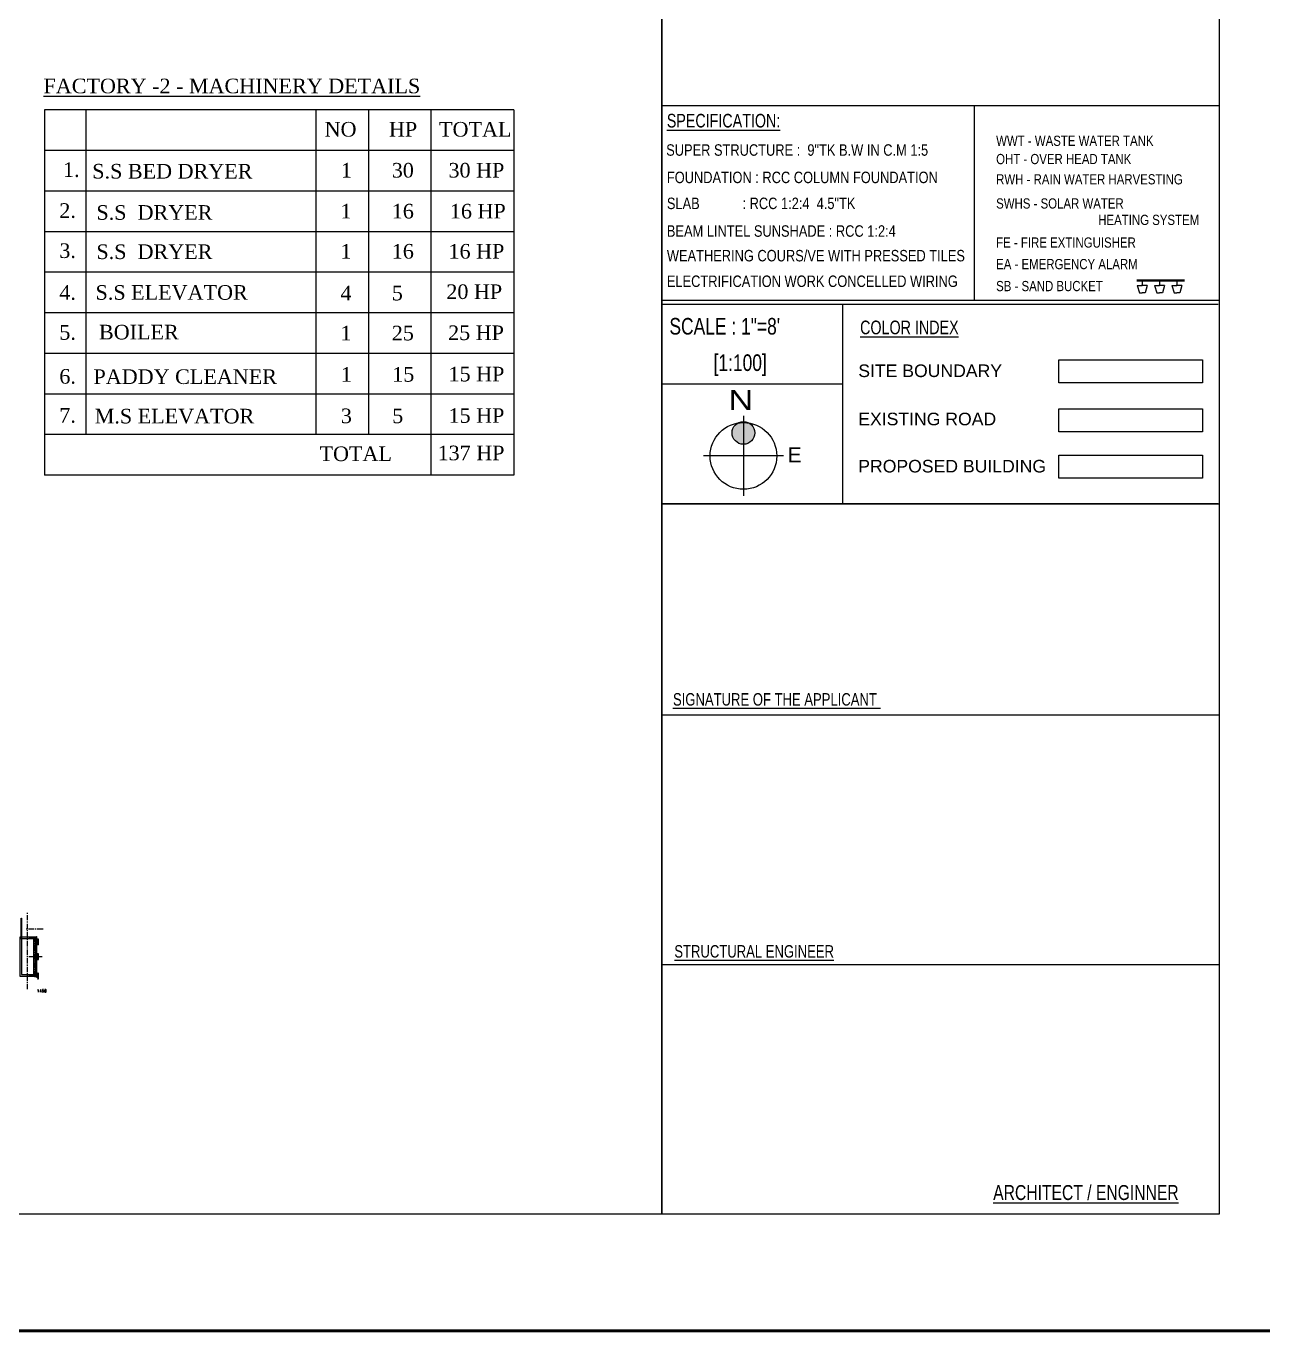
# Model space of a CAD drawing. Header units: metres. Extents: x 45752 to 165956, y -20087 to -17423.
# Drawn here: x 165875.48 to 165911.48, y -17696.57 to -17658.56 of the extents above; entities that cross this region are included whole.
import ezdxf
from ezdxf.enums import TextEntityAlignment as Align

# ---------------------------------------------------------------- set-up
doc = ezdxf.new("R2010")
doc.units = ezdxf.units.M
doc.header["$MEASUREMENT"] = 0
doc.layers.get('0').update_dxf_attribs({"linetype": 'CONTINUOUS', "lineweight": 30})
for name, color, linetype in [('del', 6, 'CONTINUOUS'), ('L4', 7, 'CONTINUOUS'), ('PDF_PDF_Geometry', 7, 'CONTINUOUS'), ('RN', 52, 'CONTINUOUS'), ('road', 1, 'CONTINUOUS'), ('STEX', 1, 'CONTINUOUS'), ('txt', 2, 'CONTINUOUS')]:
    doc.layers.add(name, color=color, linetype=linetype)
doc.layers.add('Dimension', color=7, linetype='CONTINUOUS', lineweight=9)
doc.layers.add('FLOOR-GROUND', color=7, linetype='CONTINUOUS', lineweight=50)
doc.styles.add('1', font='arial.ttf')
doc.styles.add('ROMANT', font='arial.ttf')
doc.styles.get("Standard").update_dxf_attribs({"font": 'romans.shx'})
doc.styles.add('style2', font='arial.ttf')

# ---------------------------------------------------------------- blocks, each defined once
blk = doc.blocks.new('er3434')
at = {"layer": 'PDF_PDF_Geometry', "color": 8, "lineweight": 20}
for points in [[(39.27, 4.087), (39.255, 4.087), (39.255, 4.704), (39.27, 4.704), (39.27, 3.06), (39.623, 3.06), (39.623, 4.103), (39.27, 4.103), (39.286, 4.103)], [(39.444, 4.825), (39.444, 4.856)], [(39.444, 4.64), (39.444, 4.793)], [(39.444, 4.577), (39.444, 4.603)], [(39.407, 4.393), (39.439, 4.393)], [(39.444, 4.382), (39.444, 4.54)], [(39.444, 4.324), (39.444, 4.356)], [(39.444, 4.135), (39.444, 4.293)], [(39.471, 4.393), (39.629, 4.393)], [(39.66, 4.393), (39.692, 4.393)], [(39.723, 4.393), (39.903, 4.393)], [(39.46, 4.124), (39.428, 4.124)], [(39.444, 4.071), (39.444, 4.103)], [(39.444, 3.882), (39.444, 4.04)], [(39.444, 3.818), (39.444, 3.85)], [(39.644, 4.003), (39.644, 4.124), (39.492, 4.124)], [(39.623, 4.103), (39.639, 4.103)], [(39.676, 3.028), (39.687, 3.028), (39.687, 4.129), (39.676, 4.129), (39.676, 2.997), (39.644, 2.997), (39.644, 3.012), (39.644, 3.028)], [(39.644, 3.94), (39.644, 3.976)], [(39.644, 3.755), (39.644, 3.913)], [(39.655, 4.103), (39.671, 4.103), (39.676, 4.103)], [(39.676, 4.003), (39.681, 4.003), (39.681, 4.013), (39.681, 4.019), (39.676, 4.019)], [(39.681, 4.019), (39.681, 4.003)], [(39.702, 2.997), (39.692, 2.997), (39.692, 4.166), (39.702, 4.166), (39.702, 2.986), (39.729, 2.986)], [(39.702, 4.034), (39.729, 4.034)], [(39.702, 3.987), (39.729, 3.987)], [(39.739, 3.961), (39.75, 3.95), (39.75, 3.961), (39.739, 3.976), (39.729, 3.976), (39.729, 4.04), (39.739, 4.04), (39.75, 4.061), (39.75, 4.066)], [(39.739, 4.087), (39.739, 3.929)], [(39.75, 4.071), (39.739, 4.061)], [(39.739, 4.071), (39.766, 4.071)], [(39.739, 3.987), (39.739, 4.029)], [(39.739, 3.95), (39.766, 3.95)], [(39.766, 3.929), (39.766, 4.087)], [(39.46, 3.581), (39.428, 3.581)], [(39.444, 3.629), (39.444, 3.787)], [(39.444, 3.566), (39.444, 3.597)], [(39.444, 3.381), (39.444, 3.534)], [(39.65, 3.581), (39.492, 3.581)], [(39.644, 3.692), (39.644, 3.724)], [(39.644, 3.502), (39.644, 3.66)], [(39.676, 3.602), (39.671, 3.602), (39.644, 3.602), (39.644, 3.597), (39.671, 3.597), (39.676, 3.597)], [(39.676, 3.56), (39.671, 3.56), (39.644, 3.56), (39.644, 3.566), (39.671, 3.566), (39.676, 3.566)], [(39.644, 3.439), (39.644, 3.471)], [(39.681, 3.587), (39.702, 3.587), (39.739, 3.587), (39.702, 3.587), (39.681, 3.587), (39.671, 3.587), (39.671, 3.613), (39.655, 3.613), (39.655, 3.55), (39.671, 3.55), (39.671, 3.576), (39.681, 3.576), (39.681, 3.587), (39.681, 3.576), (39.702, 3.576), (39.739, 3.576), (39.702, 3.576), (39.681, 3.576)], [(39.671, 3.587), (39.665, 3.581), (39.671, 3.576)], [(39.676, 3.587), (39.676, 3.576)], [(39.713, 3.581), (39.681, 3.581)], [(39.687, 3.587), (39.687, 3.576)], [(39.692, 3.587), (39.692, 3.576)], [(39.702, 3.608), (39.729, 3.608)], [(39.702, 3.555), (39.729, 3.555)], [(39.75, 3.523), (39.75, 3.534), (39.739, 3.55), (39.729, 3.55), (39.729, 3.613), (39.739, 3.613), (39.75, 3.629), (39.75, 3.639)], [(39.739, 3.66), (39.739, 3.502)], [(39.75, 3.645), (39.739, 3.634)], [(39.739, 3.645), (39.766, 3.645)], [(39.739, 3.56), (39.739, 3.602)], [(39.739, 3.529), (39.75, 3.518)], [(39.739, 3.518), (39.766, 3.518)], [(39.866, 3.581), (39.744, 3.581)], [(39.766, 3.502), (39.766, 3.66)], [(39.444, 3.318), (39.444, 3.35)], [(39.444, 3.128), (39.444, 3.286)], [(39.444, 3.065), (39.444, 3.097)], [(39.644, 3.155), (39.644, 3.033), (39.492, 3.033)], [(39.623, 3.06), (39.639, 3.06)], [(39.644, 3.249), (39.644, 3.407)], [(39.644, 3.186), (39.644, 3.218)], [(39.644, 3.044), (39.644, 3.06)], [(39.655, 3.06), (39.671, 3.06), (39.676, 3.06)], [(39.75, 2.954), (39.75, 2.96), (39.739, 2.981), (39.729, 2.981), (39.729, 3.044), (39.739, 3.044), (39.75, 3.065), (39.75, 3.07)], [(39.739, 3.091), (39.739, 2.933)], [(39.75, 3.076), (39.739, 3.065)], [(39.739, 3.076), (39.766, 3.076)], [(39.766, 2.933), (39.766, 3.091)], [(39.46, 3.033), (39.428, 3.033)], [(39.444, 2.875), (39.444, 3.033)], [(39.444, 2.812), (39.444, 2.844)], [(39.444, 2.633), (39.444, 2.781)], [(39.671, 3.012), (39.665, 3.018), (39.66, 3.018), (39.655, 3.012)], [(39.66, 3.007), (39.676, 3.007), (39.681, 3.007), (39.681, 3.018), (39.676, 3.018), (39.66, 3.018)], [(39.681, 3.018), (39.681, 3.007)], [(39.702, 3.039), (39.729, 3.039)], [(39.739, 2.991), (39.739, 3.033)], [(39.739, 2.96), (39.75, 2.949)], [(39.739, 2.949), (39.766, 2.949)], [(39.734, 2.612), (39.744, 2.617), (39.755, 2.628), (39.755, 2.543)], [(39.834, 2.543), (39.834, 2.628), (39.797, 2.57), (39.85, 2.57)], [(39.913, 2.628), (39.876, 2.628), (39.871, 2.591), (39.876, 2.596), (39.887, 2.601), (39.897, 2.601), (39.908, 2.596), (39.913, 2.586), (39.918, 2.575), (39.918, 2.565), (39.913, 2.554), (39.908, 2.549), (39.897, 2.543), (39.887, 2.543), (39.876, 2.549), (39.871, 2.549), (39.871, 2.559)]]:
    blk.add_lwpolyline(points, dxfattribs=at)
for points in [[(39.671, 4.15), (39.218, 4.15), (39.218, 3.012), (39.671, 3.012)], [(39.681, 4.013), (39.692, 4.013), (39.739, 4.013), (39.692, 4.013)], [(39.681, 4.003), (39.692, 4.003), (39.739, 4.003), (39.692, 4.003)], [(39.681, 3.018), (39.692, 3.018), (39.739, 3.018), (39.692, 3.018)], [(39.681, 3.007), (39.692, 3.007), (39.739, 3.007), (39.692, 3.007)], [(39.96, 2.628), (39.95, 2.622), (39.945, 2.612), (39.939, 2.591), (39.939, 2.58), (39.945, 2.559), (39.95, 2.549), (39.96, 2.543), (39.966, 2.543), (39.976, 2.549), (39.987, 2.559), (39.987, 2.58), (39.987, 2.591), (39.987, 2.612), (39.976, 2.622), (39.966, 2.628)]]:
    blk.add_lwpolyline(points, close=True, dxfattribs=at)
for centre, radius, start, end in [((39.789, 4.005), 0.0711, 198.0668, 216.3318), ((39.795, 4.021), 0.0711, 143.7452, 161.8118), ((39.747, 4.079), 0.0184, 40.4574, 139.5482), ((39.747, 3.948), 0.0184, 220.4515, 319.5485), ((39.789, 3.595), 0.0711, 143.7948, 161.8613), ((39.789, 3.573), 0.0711, 198.0668, 216.3318), ((39.747, 3.652), 0.0184, 40.4574, 139.5482), ((39.747, 3.515), 0.0184, 220.4515, 319.5485), ((39.795, 3.026), 0.0711, 143.7452, 161.8118), ((39.747, 3.083), 0.0184, 40.4574, 139.5482), ((39.658, 3.015), 0.0079, 200.9181, 339.0819), ((39.789, 3.004), 0.0711, 198.0668, 216.3318), ((39.747, 2.952), 0.0184, 220.4515, 319.5485)]:
    blk.add_arc(centre, radius, start, end, dxfattribs=at)

msp = doc.modelspace()

# ---------------------------------------------------------------- hatches: boundary and pattern name
at = {"layer": 'L4', "linetype": 'Continuous'}
for points in [[(165896.36067, -17670.07998, 0.41421356), (165896.02868, -17670.41197, 0.41421356), (165896.36067, -17670.74395)], [(165896.69265, -17670.41197, 0.41421356), (165896.36067, -17670.07998), (165896.36067, -17670.74395, 0.41421356)]]:
    msp.add_hatch(color=256, dxfattribs=at).paths.add_polyline_path(points)

# ---------------------------------------------------------------- linework, layer by layer
msp.add_line((165893.98859, -17693.15974), (165893.98859, -17632.8039))
at = {"layer": 'del', "ltscale": 2}
for p, q in [((165907.81035, -17665.95232), (165909.20339, -17665.95232)), ((165907.81035, -17665.98161), (165909.20339, -17665.98161)), ((165907.82276, -17666.11968), (165907.88611, -17666.33409)), ((165907.82276, -17666.11968), (165907.96955, -17666.11968)), ((165907.96955, -17665.95232), (165907.96955, -17666.09951)), ((165907.96955, -17666.11968), (165907.96955, -17666.09951)), ((165908.11634, -17666.11968), (165907.96955, -17666.11968)), ((165908.11634, -17666.11968), (165908.053, -17666.33409)), ((165908.32763, -17666.11968), (165908.47442, -17666.11968)), ((165908.32763, -17666.11968), (165908.39098, -17666.33409)), ((165908.47442, -17665.95232), (165908.47442, -17666.09951)), ((165908.47442, -17666.11968), (165908.47442, -17666.09951)), ((165908.62121, -17666.11968), (165908.47442, -17666.11968)), ((165908.62121, -17666.11968), (165908.55786, -17666.33409)), ((165908.8325, -17666.11968), (165908.89585, -17666.33409)), ((165908.8325, -17666.11968), (165908.97929, -17666.11968)), ((165908.97929, -17665.95232), (165908.97929, -17666.09951)), ((165908.97929, -17666.11968), (165908.97929, -17666.09951)), ((165909.12608, -17666.11968), (165908.97929, -17666.11968)), ((165909.12608, -17666.11968), (165909.06273, -17666.33409)), ((165907.88611, -17666.33409), (165907.96955, -17666.33409)), ((165908.053, -17666.33409), (165907.96955, -17666.33409)), ((165908.39098, -17666.33409), (165908.47442, -17666.33409)), ((165908.55786, -17666.33409), (165908.47442, -17666.33409)), ((165908.89585, -17666.33409), (165908.97929, -17666.33409)), ((165909.06273, -17666.33409), (165908.97929, -17666.33409))]:
    msp.add_line(p, q, dxfattribs=at)
at = {"layer": 'Dimension', "color": 3, "lineweight": 0}
for p, q in [((165889.67271, -17661.00725), (165876.01259, -17661.00725)), ((165876.01259, -17661.00725), (165876.01259, -17671.64454)), ((165877.21472, -17661.00725), (165877.21472, -17670.46262)), ((165883.91618, -17661.00725), (165883.91618, -17670.46262)), ((165885.44518, -17661.00725), (165885.44518, -17670.46262)), ((165887.25789, -17661.00725), (165887.25789, -17671.64454)), ((165889.67271, -17661.00725), (165889.67271, -17671.64454)), ((165889.67271, -17662.18917), (165876.01259, -17662.18917)), ((165889.67271, -17663.37109), (165876.01259, -17663.37109)), ((165889.67271, -17664.55301), (165876.01259, -17664.55301)), ((165889.67271, -17665.73493), (165876.01259, -17665.73493)), ((165889.67271, -17666.91685), (165876.01259, -17666.91685)), ((165889.67271, -17668.09877), (165876.01259, -17668.09877)), ((165889.67271, -17669.28069), (165876.01259, -17669.28069)), ((165889.67271, -17670.46262), (165876.01259, -17670.46262)), ((165889.67271, -17671.64454), (165876.01259, -17671.64454))]:
    msp.add_line(p, q, dxfattribs=at)
at = {"layer": 'FLOOR-GROUND', "color": 64}
msp.add_lwpolyline([(165484.27957, -17476.53191), (165956.49922, -17476.53191), (165956.49922, -17696.56587), (165484.27957, -17696.56587)], close=True, dxfattribs=at)
at = {"layer": 'L4', "linetype": 'Continuous'}
for p, q in [((165896.36067, -17669.9191), (165896.36067, -17672.24965)), ((165897.52594, -17671.08438), (165895.19539, -17671.08438))]:
    msp.add_line(p, q, dxfattribs=at)
for centre, radius in [((165896.36067, -17671.08438), 0.97106), ((165896.36067, -17670.41197), 0.33199)]:
    msp.add_circle(centre, radius, dxfattribs=at)
at = {"layer": 'RN', "ltscale": 18}
msp.add_line((165910.18826, -17666.55693), (165893.99514, -17666.55693), dxfattribs=at)
at = {"layer": 'STEX', "ltscale": 1500}
for p, q in [((165910.22291, -17693.15974), (165910.22291, -17632.8039)), ((165832.44991, -17693.15974), (165910.22291, -17693.15974))]:
    msp.add_line(p, q, dxfattribs=at)
at = {"layer": 'txt'}
for p, q in [((165893.99514, -17660.87942), (165910.199, -17660.87942)), ((165903.09065, -17666.55693), (165903.09065, -17660.87942)), ((165910.18165, -17666.67465), (165893.96467, -17666.67465)), ((165899.24441, -17666.67465), (165899.24441, -17672.48016)), ((165899.24441, -17668.99551), (165893.96467, -17668.99551)), ((165910.18165, -17672.48016), (165893.96467, -17672.48016)), ((165893.96467, -17672.48016), (165910.199, -17672.48016)), ((165893.97542, -17672.48016), (165910.22291, -17672.48016)), ((165893.98859, -17678.62819), (165910.22291, -17678.62819)), ((165893.98859, -17685.89803), (165910.22291, -17685.89803))]:
    msp.add_line(p, q, dxfattribs=at)
for points in [[(165905.5451, -17668.28653), (165909.72115, -17668.28653), (165909.72115, -17668.95485), (165905.5451, -17668.95485)], [(165905.5451, -17669.71522), (165909.72115, -17669.71522), (165909.72115, -17670.38353), (165905.5451, -17670.38353)], [(165905.5451, -17671.06261), (165909.72115, -17671.06261), (165909.72115, -17671.73092), (165905.5451, -17671.73092)]]:
    msp.add_lwpolyline(points, close=True, dxfattribs=at)

# ---------------------------------------------------------------- block references
at = {"layer": 'road', "color": 7}
msp.add_blockref('er3434', (165836.07703, -17689.24835), dxfattribs=at)

# ---------------------------------------------------------------- texts
at = {"layer": 'Dimension', "color": 3, "lineweight": 0, "char_height": 0.4258133, "attachment_point": 1}
for s, insert, width in [('{\\fTimes New Roman|b0|i0|c0|p18;\\LFACTORY -2 - MACHINERY DETAILS}', (165875.98453, -17660.09564), 11.0984189), ('{\\fTimes New Roman|b0|i0|c0|p18;NO}', (165884.16811, -17661.35724), 1.8567351), ('{\\fTimes New Roman|b0|i0|c0|p18;HP}', (165886.04199, -17661.35724), 1.8567351), ('{\\fTimes New Roman|b0|i0|c0|p18;TOTAL}', (165887.4999, -17661.35724), 1.8567351), ('{\\fTimes New Roman|b0|i0|c0|p18;1.}', (165876.5529, -17662.53196), 1.8567351), ('{\\fTimes New Roman|b0|i0|c0|p18; S.S BED DRYER                }', (165877.2439, -17662.57894), 5.4505461), ('{\\fTimes New Roman|b0|i0|c0|p18;1}', (165884.64298, -17662.55018), 1.8567351), ('{\\fTimes New Roman|b0|i0|c0|p18;30}', (165886.12381, -17662.55018), 1.8567351), ('{\\fTimes New Roman|b0|i0|c0|p18;30 HP}', (165887.77494, -17662.55018), 1.8567351), ('{\\fTimes New Roman|b0|i0|c0|p18;2.}', (165876.44632, -17663.72412), 1.8567351), ('{\\fTimes New Roman|b0|i0|c0|p18; S.S  DRYER               }', (165877.3652, -17663.77991), 11.0984189), ('{\\fTimes New Roman|b0|i0|c0|p18;1}', (165884.62953, -17663.74235), 1.8567351), ('{\\fTimes New Roman|b0|i0|c0|p18;16}', (165886.12381, -17663.74235), 1.8567351), ('{\\fTimes New Roman|b0|i0|c0|p18;16 HP}', (165887.81502, -17663.74235), 1.8567351), ('{\\fTimes New Roman|b0|i0|c0|p18;3.}', (165876.44632, -17664.89204), 1.8567351), ('{\\fTimes New Roman|b0|i0|c0|p18; S.S  DRYER               }', (165877.3652, -17664.92308), 11.0984189), ('{\\fTimes New Roman|b0|i0|c0|p18;1}', (165884.62953, -17664.91027), 1.8567351), ('{\\fTimes New Roman|b0|i0|c0|p18;16}', (165886.12381, -17664.91027), 1.8567351), ('{\\fTimes New Roman|b0|i0|c0|p18;16 HP}', (165887.77494, -17664.91027), 1.8567351), ('{\\fTimes New Roman|b0|i0|c0|p18;4.}', (165876.44632, -17666.10929), 1.8567351), ('{\\fTimes New Roman|b0|i0|c0|p18; S.S ELEVATOR  }', (165877.33964, -17666.10878), 11.0984189), ('{\\fTimes New Roman|b0|i0|c0|p18;4}', (165884.62953, -17666.12752), 1.8567351), ('{\\fTimes New Roman|b0|i0|c0|p18;5}', (165886.12381, -17666.12752), 1.8567351), ('{\\fTimes New Roman|b0|i0|c0|p18;20 HP}', (165887.71224, -17666.08695), 1.8567351), ('{\\fTimes New Roman|b0|i0|c0|p18;5.}', (165876.44632, -17667.27391), 1.8567351), ('{\\fTimes New Roman|b0|i0|c0|p18; BOILER }', (165877.43962, -17667.26434), 11.0984189), ('{\\fTimes New Roman|b0|i0|c0|p18;1}', (165884.62953, -17667.29214), 1.8567351), ('{\\fTimes New Roman|b0|i0|c0|p18;25}', (165886.12381, -17667.29214), 1.8567351), ('{\\fTimes New Roman|b0|i0|c0|p18;25 HP}', (165887.76316, -17667.28271), 1.8567351), ('{\\fTimes New Roman|b0|i0|c0|p18;1}', (165884.6417, -17668.49558), 1.8567351), ('{\\fTimes New Roman|b0|i0|c0|p18;15}', (165886.13597, -17668.49558), 1.8567351), ('{\\fTimes New Roman|b0|i0|c0|p18;15 HP}', (165887.77533, -17668.48615), 1.8567351), ('{\\fTimes New Roman|b0|i0|c0|p18;6.}', (165876.44632, -17668.55244), 1.8567351), ('{\\fTimes New Roman|b0|i0|c0|p18;PADDY CLEANER               }', (165877.44041, -17668.56164), 11.0984189), ('{\\fTimes New Roman|b0|i0|c0|p18;7.}', (165876.44632, -17669.68959), 1.8567351), ('{\\fTimes New Roman|b0|i0|c0|p18; M.S ELEVATOR                  }', (165877.31501, -17669.71132), 11.0984189), ('{\\fTimes New Roman|b0|i0|c0|p18;3}', (165884.6417, -17669.70303), 1.8567351), ('{\\fTimes New Roman|b0|i0|c0|p18;5}', (165886.13597, -17669.70303), 1.8567351), ('{\\fTimes New Roman|b0|i0|c0|p18;15 HP}', (165887.77533, -17669.69359), 1.8567351), ('{\\fTimes New Roman|b0|i0|c0|p18;137 HP}', (165887.45803, -17670.78329), 2.9603927), ('{\\fTimes New Roman|b0|i0|c0|p18;TOTAL}', (165884.0211, -17670.80694), 4.2048897)]:
    msp.add_mtext(s, dxfattribs=dict(at, insert=insert, width=width))
at = {"layer": 'L4', "linetype": 'Continuous', "style": '1', "width": 1.246093}
msp.add_text('N', height=0.57663, dxfattribs=at).set_placement((165895.9218, -17669.74208), (165896.6467, -17669.74208), align=Align.FIT)
at = {"layer": 'txt'}
for s, height, style, width, p in [('%%uSPECIFICATION:', 0.396836, 'ROMANT', 0.75, (165894.12999, -17661.51781)), ('SUPER STRUCTURE :  9"TK B.W IN C.M 1:5', 0.3343183, 'style2', 0.8, (165894.11261, -17662.3411)), ('WWT - WASTE WATER TANK', 0.297627, 'style2', 0.8, (165903.71746, -17662.05387)), ('OHT - OVER HEAD TANK', 0.297627, 'style2', 0.8, (165903.71746, -17662.58602)), ('FOUNDATION : RCC COLUMN FOUNDATION', 0.3343183, 'style2', 0.8, (165894.13257, -17663.13853)), ('RWH - RAIN WATER HARVESTING', 0.297627, 'style2', 0.8, (165903.71746, -17663.17583)), ('SLAB            : RCC 1:2:4  4.5"TK ', 0.3343183, 'style2', 0.8, (165894.13257, -17663.89495)), ('SWHS - SOLAR WATER ', 0.297627, 'style2', 0.8, (165903.71746, -17663.87885)), ('HEATING SYSTEM', 0.297627, 'style2', 0.8, (165906.68985, -17664.3573)), ('BEAM LINTEL SUNSHADE : RCC 1:2:4', 0.3343183, 'style2', 0.8, (165894.13257, -17664.70032)), ('FE - FIRE EXTINGUISHER ', 0.297627, 'style2', 0.8, (165903.71746, -17665.01657)), ('WEATHERING COURS/VE WITH PRESSED TILES', 0.3343183, 'style2', 0.8, (165894.13257, -17665.41777)), ('EA - EMERGENCY ALARM', 0.297627, 'style2', 0.8, (165903.71746, -17665.64493)), ('ELECTRIFICATION WORK CONCELLED WIRING ', 0.3343183, 'style2', 0.8, (165894.13257, -17666.16323)), ('SB - SAND BUCKET', 0.297627, 'style2', 0.8, (165903.71746, -17666.28488)), ('SCALE : 1"=8\'  ', 0.4840088, 'ROMANT', 0.75, (165894.20641, -17667.54889)), ('%%UCOLOR INDEX', 0.3974205, 'ROMANT', 0.75, (165899.75746, -17667.53968)), ('[1:100]', 0.484009, 'ROMANT', 0.75, (165895.49094, -17668.60924)), ('%%USIGNATURE OF THE APPLICANT ', 0.3628936, 'ROMANT', 0.75, (165894.30981, -17678.35454)), ('%%USTRUCTURAL ENGINEER', 0.3628936, 'ROMANT', 0.75, (165894.34962, -17685.69328)), ('%%UARCHITECT / ENGINNER', 0.4354724, 'ROMANT', 0.75, (165903.63188, -17692.75374))]:
    msp.add_text(s, height=height, dxfattribs=dict(at, style=style, width=width)).set_placement(p)
at = {"layer": 'txt', "style": 'style2'}
for s, height, p in [('SITE BOUNDARY ', 0.3668497, (165899.70385, -17668.7864)), ('EXISTING ROAD', 0.3668497, (165899.70385, -17670.19094)), ('E', 0.44022, (165897.64575, -17671.26867, -2.55209)), ('PROPOSED BUILDING', 0.3668497, (165899.70385, -17671.56505))]:
    msp.add_text(s, height=height, dxfattribs=at).set_placement(p)

doc.saveas('drawing.dxf')
